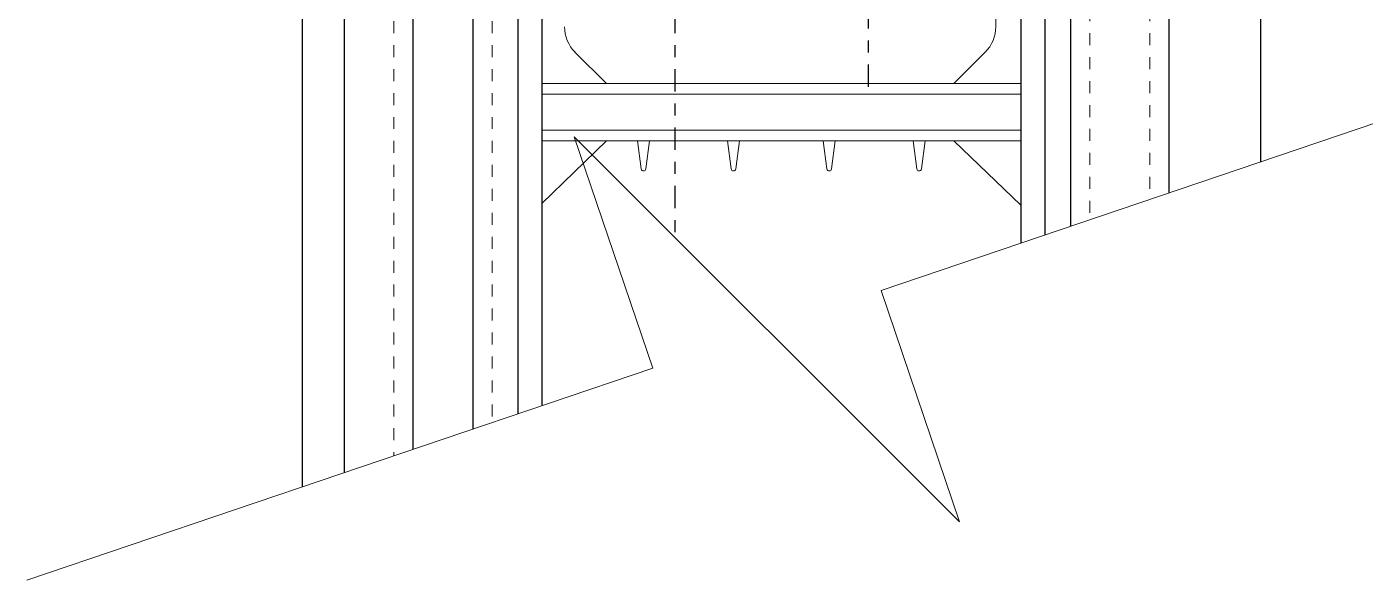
# Model space of a CAD drawing. Header units: inches. Extents: x -91.9 to -8.9, y 167.2 to 248.9.
# Drawn here: x -68.87 to -57.7, y 185.98 to 190.6 of the extents above; entities that cross this region are included whole.
import ezdxf

# ---------------------------------------------------------------- set-up
doc = ezdxf.new("R2010")
doc.units = ezdxf.units.IN
doc.header["$MEASUREMENT"] = 0
doc.linetypes.add('CENTER', pattern=[2, 1.25, -0.25, 0.25, -0.25])
doc.linetypes.add('DASHED2', pattern=[0.375, 0.25, -0.125])
for name, color, linetype, lineweight in [('A2 Hatch', 8, 'Continuous', 9), ('DETAILS', 7, 'Continuous', 13), ('DIM', 3, 'Continuous', 13), ('REBAR', 2, 'CENTER', 30)]:
    doc.layers.add(name, color=color, linetype=linetype, lineweight=lineweight)

msp = doc.modelspace()

# ---------------------------------------------------------------- linework, layer by layer
at = {"color": 1}
for p, q in [((-66.22, 198.644), (-66.22, 186.873)), ((-65.645, 198.644), (-65.645, 187.068)), ((-65.145, 198.644), (-65.145, 187.238)), ((-64.57, 198.644), (-64.57, 187.433)), ((-60.57, 198.644), (-60.57, 188.79)), ((-64.77, 198.394), (-64.77, 187.365)), ((-60.37, 198.394), (-60.37, 188.857)), ((-66.57, 198.144), (-66.57, 186.755)), ((-60.155, 198.144), (-60.155, 188.93)), ((-59.335, 198.144), (-59.335, 189.208)), ((-58.57, 198.144), (-58.57, 189.468))]:
    msp.add_line(p, q, dxfattribs=at)
at = {"layer": 'A2 Hatch', "linetype": 'DASHED2', "ltscale": 0.15}
for p, q in [((-65.805, 198.644), (-65.805, 187.014)), ((-64.985, 198.644), (-64.985, 187.292)), ((-59.995, 198.144), (-59.995, 188.985)), ((-59.495, 198.144), (-59.495, 189.154))]:
    msp.add_line(p, q, dxfattribs=at)
at = {"layer": 'DETAILS', "color": 6, "lineweight": 20}
for p, q in [((-60.78, 190.598), (-60.78, 194.199)), ((-64.03, 190.124), (-64.293, 190.386)), ((-61.13, 190.124), (-60.868, 190.386)), ((-60.57, 190.124), (-64.57, 190.124)), ((-64.38, 190.124), (-64.03, 190.124)), ((-63.77, 190.124), (-63.67, 190.124)), ((-60.57, 190.034), (-64.57, 190.034)), ((-60.57, 189.734), (-64.57, 189.734)), ((-60.57, 189.644), (-64.57, 189.644)), ((-64.03, 189.644), (-64.57, 189.123)), ((-63.74, 189.41), (-63.77, 189.644)), ((-63.701, 189.41), (-63.67, 189.644)), ((-62.99, 189.41), (-63.02, 189.644)), ((-62.951, 189.41), (-62.92, 189.644)), ((-62.19, 189.41), (-62.22, 189.644)), ((-62.151, 189.41), (-62.12, 189.644)), ((-61.44, 189.41), (-61.47, 189.644)), ((-61.401, 189.41), (-61.37, 189.644)), ((-61.13, 189.644), (-60.57, 189.109))]:
    msp.add_line(p, q, dxfattribs=at)
for centre, radius, start, end in [((-64.08, 190.598), 0.3, 180, 225), ((-61.08, 190.598), 0.3, 315, 0), ((-63.72, 189.414), 0.02, 191.3099, 348.6901), ((-62.97, 189.414), 0.02, 191.3099, 348.6901), ((-62.17, 189.414), 0.02, 191.3099, 348.6901), ((-61.42, 189.414), 0.02, 191.3099, 348.6901)]:
    msp.add_arc(centre, radius, start, end, dxfattribs=at)
at = {"layer": 'DIM'}
msp.add_lwpolyline([(-57.098, 189.967), (-61.737, 188.394), (-61.082, 186.462), (-64.299, 189.679), (-63.644, 187.747), (-68.869, 185.975)], dxfattribs=at)
at = {"layer": 'REBAR', "ltscale": 0.15}
for p, q in [((-63.46, 243.87), (-63.46, 188.84)), ((-61.843, 190.095), (-61.843, 243.584))]:
    msp.add_line(p, q, dxfattribs=at)

doc.saveas('drawing.dxf')
